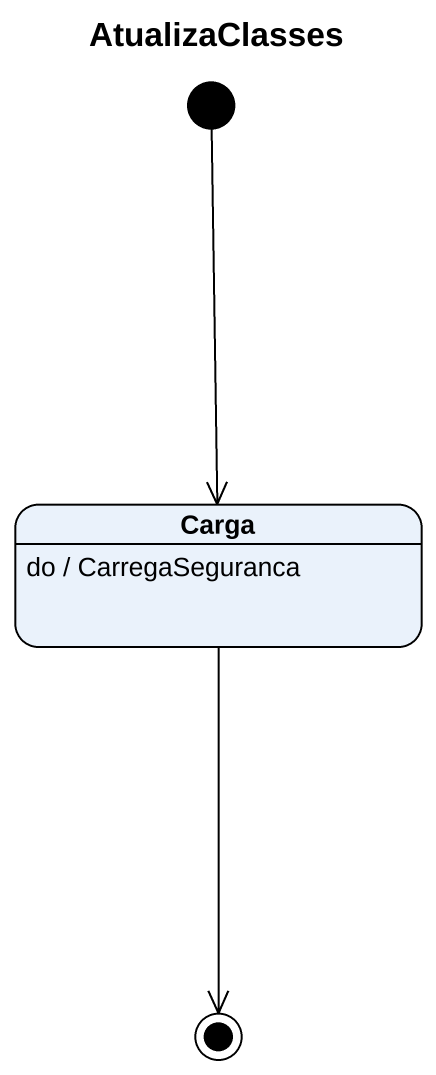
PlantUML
@startuml
title AtualizaClasses
hide empty description
state Carga
Carga : do / CarregaSeguranca
[*] --> Carga
Carga --> [*]
@enduml
